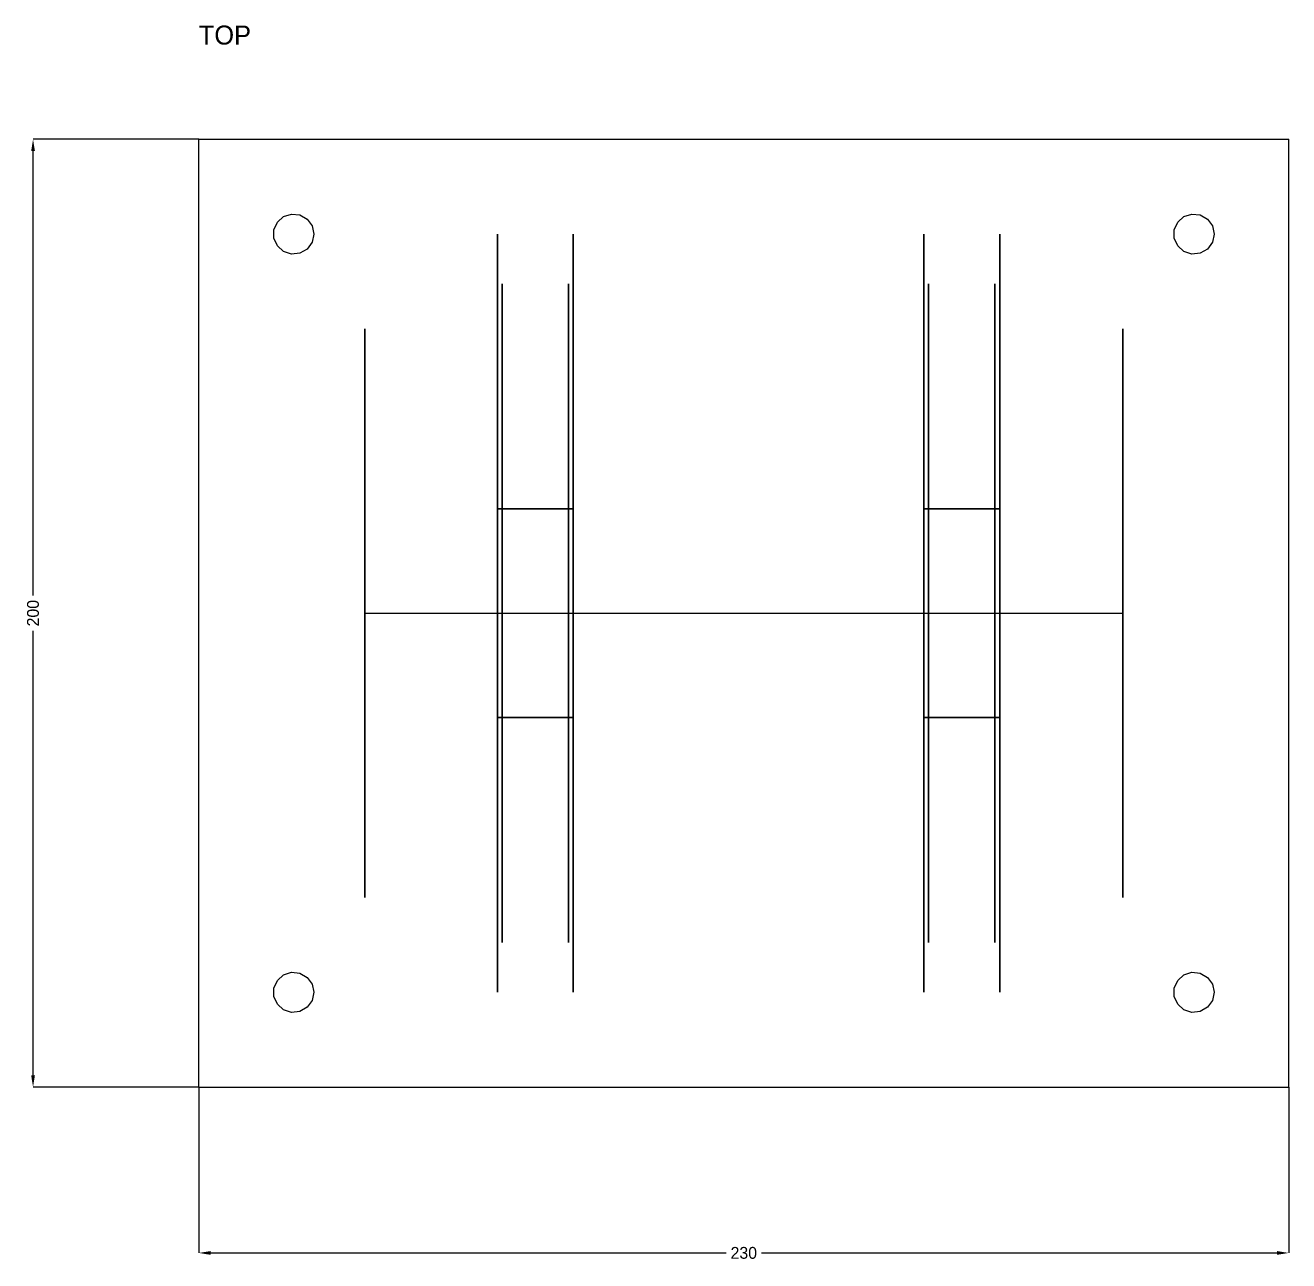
# Model space of a CAD drawing. Header units: millimetres. Extents: x -37 to 580, y -476 to 224.
# Drawn here: x -36.6 to 230, y -36.6 to 224.1 of the extents above; entities that cross this region are included whole.
import ezdxf

# ---------------------------------------------------------------- set-up
doc = ezdxf.new("R2010")
doc.units = ezdxf.units.MM
for name, color, linetype in [('DIMENSIONS', 7, 'Continuous'), ('NOTES', 7, 'Continuous'), ('TOP', 7, 'Continuous')]:
    doc.layers.add(name, color=color, linetype=linetype)
doc.dimstyles.get("Standard").update_dxf_attribs({"dimtxt": 2.5, "dimasz": 2.5, "dimexe": 1.25, "dimexo": 0.625, "dimtad": 1, "dimcen": 2.5, "dimazin": 3, "dimtfac": 1, "dimtmove": 0, "dimatfit": 3})

# ---------------------------------------------------------------- blocks, each defined once
blk = doc.blocks.new('_CLOSEDFILLED')
at = {"color": 0, "linetype": 'BYBLOCK'}
blk.add_solid([(-1, 0.16), (0, 0), (-1, -0.16)], dxfattribs=at)
blk = doc.blocks.new('*D1')
at = {"color": 7}
for p, q in [((0, 0), (0, -35)), ((230, 0), (230, -35)), ((2.5, -35), (111.25, -35)), ((118.75, -35), (227.5, -35))]:
    blk.add_line(p, q, dxfattribs=at)
at = {"layer": 'Defpoints'}
for p in [(0, 0), (230, 0), (0, -35)]:
    blk.add_point(p, dxfattribs=at)
at = {"layer": 'DIMENSIONS', "color": 7, "xscale": 2.5, "yscale": 2.5, "rotation": 180}
blk.add_blockref('_CLOSEDFILLED', (0, -35), dxfattribs=at)
at = {"layer": 'DIMENSIONS', "color": 7, "xscale": 2.5, "yscale": 2.5}
blk.add_blockref('_CLOSEDFILLED', (230, -35), dxfattribs=at)
at = {"layer": 'DIMENSIONS', "color": 7, "insert": (115, -35), "char_height": 2.5, "attachment_point": 5}
blk.add_mtext('230', dxfattribs=at)
blk = doc.blocks.new('*D2')
at = {"color": 7}
for p, q in [((0, 200), (-35, 200)), ((-35, 103.75), (-35, 197.5)), ((-35, 2.5), (-35, 96.25)), ((0, 0), (-35, 0))]:
    blk.add_line(p, q, dxfattribs=at)
at = {"layer": 'Defpoints'}
for p in [(0, 200), (-35, 0), (0, 0)]:
    blk.add_point(p, dxfattribs=at)
at = {"layer": 'DIMENSIONS', "color": 7, "xscale": 2.5, "yscale": 2.5}
for p, rotation in [((-35, 200), 90), ((-35, 0), 270)]:
    blk.add_blockref('_CLOSEDFILLED', p, dxfattribs=dict(at, rotation=rotation))
at = {"layer": 'DIMENSIONS', "color": 7, "insert": (-35, 100), "char_height": 2.5, "attachment_point": 5, "rotation": 90}
blk.add_mtext('200', dxfattribs=at)

msp = doc.modelspace()

# ---------------------------------------------------------------- linework, layer by layer
at = {"layer": 'TOP'}
for points in [[(0, 0), (0, 200)], [(0, 0), (0, 200)], [(0, 200), (230, 200)], [(0, 200), (230, 200)], [(230, 0), (230, 200)], [(230, 0), (230, 200)], [(24.25, 180), (23.883, 178.271), (22.844, 176.842), (21.313, 175.958), (19.556, 175.773), (17.875, 176.319), (16.562, 177.502), (15.843, 179.116), (15.843, 180.884), (16.562, 182.498), (17.875, 183.681), (19.556, 184.227), (21.313, 184.042), (22.844, 183.158), (23.883, 181.729), (24.25, 180)], [(24.25, 180), (23.883, 178.271), (22.844, 176.842), (21.313, 175.958), (19.556, 175.773), (17.875, 176.319), (16.562, 177.502), (15.843, 179.116), (15.843, 180.884), (16.562, 182.498), (17.875, 183.681), (19.556, 184.227), (21.313, 184.042), (22.844, 183.158), (23.883, 181.729), (24.25, 180)], [(214.25, 180), (213.883, 178.271), (212.844, 176.842), (211.313, 175.958), (209.556, 175.773), (207.875, 176.319), (206.562, 177.502), (205.843, 179.116), (205.843, 180.884), (206.562, 182.498), (207.875, 183.681), (209.556, 184.227), (211.313, 184.042), (212.844, 183.158), (213.883, 181.729), (214.25, 180)], [(214.25, 180), (213.883, 178.271), (212.844, 176.842), (211.313, 175.958), (209.556, 175.773), (207.875, 176.319), (206.562, 177.502), (205.843, 179.116), (205.843, 180.884), (206.562, 182.498), (207.875, 183.681), (209.556, 184.227), (211.313, 184.042), (212.844, 183.158), (213.883, 181.729), (214.25, 180)], [(63, 122), (63, 126.409), (63, 130.73), (63, 134.949), (63, 139.05), (63, 143.021), (63, 146.848), (63, 150.518), (63, 154.02), (63, 157.34), (63, 160.469), (63, 163.396), (63, 166.111), (63, 168.604), (63, 170.868), (63, 172.895), (63, 174.679), (63, 176.212), (63, 177.491), (63, 178.51), (63, 179.267), (63, 179.759), (63, 179.984), (63, 179.942), (63, 179.632), (63, 179.056), (63, 178.216), (63, 177.114), (63, 175.754), (63, 174.141), (63, 172.279), (63, 170.176), (63, 167.839), (63, 165.274), (63, 162.492), (63, 159.5), (63, 156.309), (63, 152.93), (63, 149.374), (63, 145.652), (63, 141.778), (63, 137.765), (63, 133.625), (63, 129.372), (63, 125.022), (63, 120.588), (63, 116.084), (63, 111.527), (63, 106.932), (63, 102.313), (63, 97.687), (63, 93.068), (63, 88.473), (63, 83.916), (63, 79.412), (63, 74.978), (63, 70.628), (63, 66.375), (63, 62.235), (63, 58.222), (63, 54.348), (63, 50.626), (63, 47.07), (63, 43.691), (63, 40.5), (63, 37.508), (63, 34.726), (63, 32.161), (63, 29.824), (63, 27.721), (63, 25.859), (63, 24.246), (63, 22.886), (63, 21.784), (63, 20.944), (63, 20.368), (63, 20.058), (63, 20.016), (63, 20.241), (63, 20.733), (63, 21.49), (63, 22.509), (63, 23.788), (63, 25.321), (63, 27.105), (63, 29.132), (63, 31.396), (63, 33.889), (63, 36.604), (63, 39.531), (63, 42.66), (63, 45.98), (63, 49.482), (63, 53.152), (63, 56.979), (63, 60.95), (63, 65.051), (63, 69.27), (63, 73.591), (63, 78)], [(79, 122), (79, 126.409), (79, 130.73), (79, 134.949), (79, 139.05), (79, 143.021), (79, 146.848), (79, 150.518), (79, 154.02), (79, 157.34), (79, 160.469), (79, 163.396), (79, 166.111), (79, 168.604), (79, 170.868), (79, 172.895), (79, 174.679), (79, 176.212), (79, 177.491), (79, 178.51), (79, 179.267), (79, 179.759), (79, 179.984), (79, 179.942), (79, 179.632), (79, 179.056), (79, 178.216), (79, 177.114), (79, 175.754), (79, 174.141), (79, 172.279), (79, 170.176), (79, 167.839), (79, 165.274), (79, 162.492), (79, 159.5), (79, 156.309), (79, 152.93), (79, 149.374), (79, 145.652), (79, 141.778), (79, 137.765), (79, 133.625), (79, 129.372), (79, 125.022), (79, 120.588), (79, 116.084), (79, 111.527), (79, 106.932), (79, 102.313), (79, 97.687), (79, 93.068), (79, 88.473), (79, 83.916), (79, 79.412), (79, 74.978), (79, 70.628), (79, 66.375), (79, 62.235), (79, 58.222), (79, 54.348), (79, 50.626), (79, 47.07), (79, 43.691), (79, 40.5), (79, 37.508), (79, 34.726), (79, 32.161), (79, 29.824), (79, 27.721), (79, 25.859), (79, 24.246), (79, 22.886), (79, 21.784), (79, 20.944), (79, 20.368), (79, 20.058), (79, 20.016), (79, 20.241), (79, 20.733), (79, 21.49), (79, 22.509), (79, 23.788), (79, 25.321), (79, 27.105), (79, 29.132), (79, 31.396), (79, 33.889), (79, 36.604), (79, 39.531), (79, 42.66), (79, 45.98), (79, 49.482), (79, 53.152), (79, 56.979), (79, 60.95), (79, 65.051), (79, 69.27), (79, 73.591), (79, 78)], [(153, 122), (153, 126.409), (153, 130.73), (153, 134.949), (153, 139.05), (153, 143.021), (153, 146.848), (153, 150.518), (153, 154.02), (153, 157.34), (153, 160.469), (153, 163.396), (153, 166.111), (153, 168.604), (153, 170.868), (153, 172.895), (153, 174.679), (153, 176.212), (153, 177.491), (153, 178.51), (153, 179.267), (153, 179.759), (153, 179.984), (153, 179.942), (153, 179.632), (153, 179.056), (153, 178.216), (153, 177.114), (153, 175.754), (153, 174.141), (153, 172.279), (153, 170.176), (153, 167.839), (153, 165.274), (153, 162.492), (153, 159.5), (153, 156.309), (153, 152.93), (153, 149.374), (153, 145.652), (153, 141.778), (153, 137.765), (153, 133.625), (153, 129.372), (153, 125.022), (153, 120.588), (153, 116.084), (153, 111.527), (153, 106.932), (153, 102.313), (153, 97.687), (153, 93.068), (153, 88.473), (153, 83.916), (153, 79.412), (153, 74.978), (153, 70.628), (153, 66.375), (153, 62.235), (153, 58.222), (153, 54.348), (153, 50.626), (153, 47.07), (153, 43.691), (153, 40.5), (153, 37.508), (153, 34.726), (153, 32.161), (153, 29.824), (153, 27.721), (153, 25.859), (153, 24.246), (153, 22.886), (153, 21.784), (153, 20.944), (153, 20.368), (153, 20.058), (153, 20.016), (153, 20.241), (153, 20.733), (153, 21.49), (153, 22.509), (153, 23.788), (153, 25.321), (153, 27.105), (153, 29.132), (153, 31.396), (153, 33.889), (153, 36.604), (153, 39.531), (153, 42.66), (153, 45.98), (153, 49.482), (153, 53.152), (153, 56.979), (153, 60.95), (153, 65.051), (153, 69.27), (153, 73.591), (153, 78)], [(169, 122), (169, 126.409), (169, 130.73), (169, 134.949), (169, 139.05), (169, 143.021), (169, 146.848), (169, 150.518), (169, 154.02), (169, 157.34), (169, 160.469), (169, 163.396), (169, 166.111), (169, 168.604), (169, 170.868), (169, 172.895), (169, 174.679), (169, 176.212), (169, 177.491), (169, 178.51), (169, 179.267), (169, 179.759), (169, 179.984), (169, 179.942), (169, 179.632), (169, 179.056), (169, 178.216), (169, 177.114), (169, 175.754), (169, 174.141), (169, 172.279), (169, 170.176), (169, 167.839), (169, 165.274), (169, 162.492), (169, 159.5), (169, 156.309), (169, 152.93), (169, 149.374), (169, 145.652), (169, 141.778), (169, 137.765), (169, 133.625), (169, 129.372), (169, 125.022), (169, 120.588), (169, 116.084), (169, 111.527), (169, 106.932), (169, 102.313), (169, 97.687), (169, 93.068), (169, 88.473), (169, 83.916), (169, 79.412), (169, 74.978), (169, 70.628), (169, 66.375), (169, 62.235), (169, 58.222), (169, 54.348), (169, 50.626), (169, 47.07), (169, 43.691), (169, 40.5), (169, 37.508), (169, 34.726), (169, 32.161), (169, 29.824), (169, 27.721), (169, 25.859), (169, 24.246), (169, 22.886), (169, 21.784), (169, 20.944), (169, 20.368), (169, 20.058), (169, 20.016), (169, 20.241), (169, 20.733), (169, 21.49), (169, 22.509), (169, 23.788), (169, 25.321), (169, 27.105), (169, 29.132), (169, 31.396), (169, 33.889), (169, 36.604), (169, 39.531), (169, 42.66), (169, 45.98), (169, 49.482), (169, 53.152), (169, 56.979), (169, 60.95), (169, 65.051), (169, 69.27), (169, 73.591), (169, 78)], [(63, 100), (63, 95.56), (63, 91.139), (63, 86.752), (63, 82.42), (63, 78.158), (63, 73.984), (63, 69.914), (63, 65.966), (63, 62.155), (63, 58.496), (63, 55.005), (63, 51.694), (63, 48.579), (63, 45.67), (63, 42.98), (63, 40.519), (63, 38.298), (63, 36.326), (63, 34.61), (63, 33.157), (63, 31.973), (63, 31.063), (63, 30.431), (63, 30.079), (63, 30.009), (63, 30.22), (63, 30.712), (63, 31.484), (63, 32.531), (63, 33.85), (63, 35.435), (63, 37.28), (63, 39.378), (63, 41.72), (63, 44.297), (63, 47.098), (63, 50.111), (63, 53.326), (63, 56.729), (63, 60.306), (63, 64.043), (63, 67.924), (63, 71.935), (63, 76.059), (63, 80.279), (63, 84.578), (63, 88.94), (63, 93.346), (63, 97.779), (63, 102.221), (63, 106.654), (63, 111.06), (63, 115.422), (63, 119.721), (63, 123.941), (63, 128.065), (63, 132.076), (63, 135.957), (63, 139.694), (63, 143.271), (63, 146.674), (63, 149.889), (63, 152.902), (63, 155.703), (63, 158.28), (63, 160.622), (63, 162.72), (63, 164.565), (63, 166.15), (63, 167.469), (63, 168.516), (63, 169.288), (63, 169.78), (63, 169.991), (63, 169.921), (63, 169.569), (63, 168.937), (63, 168.027), (63, 166.843), (63, 165.39), (63, 163.674), (63, 161.702), (63, 159.481), (63, 157.02), (63, 154.33), (63, 151.421), (63, 148.306), (63, 144.995), (63, 141.504), (63, 137.845), (63, 134.034), (63, 130.086), (63, 126.016), (63, 121.842), (63, 117.58), (63, 113.248), (63, 108.861), (63, 104.44), (63, 100)], [(64, 100), (64, 104.408), (64, 108.798), (64, 113.153), (64, 117.455), (64, 121.686), (64, 125.831), (64, 129.871), (64, 133.791), (64, 137.575), (64, 141.207), (64, 144.674), (64, 147.96), (64, 151.054), (64, 153.942), (64, 156.613), (64, 159.056), (64, 161.261), (64, 163.219), (64, 164.923), (64, 166.366), (64, 167.541), (64, 168.444), (64, 169.072), (64, 169.421), (64, 169.491), (64, 169.281), (64, 168.793), (64, 168.027), (64, 166.987), (64, 165.678), (64, 164.104), (64, 162.272), (64, 160.189), (64, 157.864), (64, 155.305), (64, 152.525), (64, 149.532), (64, 146.34), (64, 142.962), (64, 139.411), (64, 135.701), (64, 131.847), (64, 127.865), (64, 123.77), (64, 119.58), (64, 115.312), (64, 110.981), (64, 106.606), (64, 102.205), (64, 97.795), (64, 93.394), (64, 89.019), (64, 84.688), (64, 80.42), (64, 76.23), (64, 72.135), (64, 68.153), (64, 64.299), (64, 60.589), (64, 57.038), (64, 53.66), (64, 50.468), (64, 47.475), (64, 44.695), (64, 42.136), (64, 39.811), (64, 37.728), (64, 35.896), (64, 34.322), (64, 33.013), (64, 31.973), (64, 31.207), (64, 30.719), (64, 30.509), (64, 30.579), (64, 30.928), (64, 31.556), (64, 32.459), (64, 33.634), (64, 35.077), (64, 36.781), (64, 38.739), (64, 40.944), (64, 43.387), (64, 46.058), (64, 48.946), (64, 52.04), (64, 55.326), (64, 58.793), (64, 62.425), (64, 66.209), (64, 70.129), (64, 74.169), (64, 78.314), (64, 82.545), (64, 86.847), (64, 91.202), (64, 95.592), (64, 100)], [(78, 100), (78, 104.408), (78, 108.798), (78, 113.153), (78, 117.455), (78, 121.686), (78, 125.831), (78, 129.871), (78, 133.791), (78, 137.575), (78, 141.207), (78, 144.674), (78, 147.96), (78, 151.054), (78, 153.942), (78, 156.613), (78, 159.056), (78, 161.261), (78, 163.219), (78, 164.923), (78, 166.366), (78, 167.541), (78, 168.444), (78, 169.072), (78, 169.421), (78, 169.491), (78, 169.281), (78, 168.793), (78, 168.027), (78, 166.987), (78, 165.678), (78, 164.104), (78, 162.272), (78, 160.189), (78, 157.864), (78, 155.305), (78, 152.525), (78, 149.532), (78, 146.34), (78, 142.962), (78, 139.411), (78, 135.701), (78, 131.847), (78, 127.865), (78, 123.77), (78, 119.58), (78, 115.312), (78, 110.981), (78, 106.606), (78, 102.205), (78, 97.795), (78, 93.394), (78, 89.019), (78, 84.688), (78, 80.42), (78, 76.23), (78, 72.135), (78, 68.153), (78, 64.299), (78, 60.589), (78, 57.038), (78, 53.66), (78, 50.468), (78, 47.475), (78, 44.695), (78, 42.136), (78, 39.811), (78, 37.728), (78, 35.896), (78, 34.322), (78, 33.013), (78, 31.973), (78, 31.207), (78, 30.719), (78, 30.509), (78, 30.579), (78, 30.928), (78, 31.556), (78, 32.459), (78, 33.634), (78, 35.077), (78, 36.781), (78, 38.739), (78, 40.944), (78, 43.387), (78, 46.058), (78, 48.946), (78, 52.04), (78, 55.326), (78, 58.793), (78, 62.425), (78, 66.209), (78, 70.129), (78, 74.169), (78, 78.314), (78, 82.545), (78, 86.847), (78, 91.202), (78, 95.592), (78, 100)], [(79, 100), (79, 95.56), (79, 91.139), (79, 86.752), (79, 82.42), (79, 78.158), (79, 73.984), (79, 69.914), (79, 65.966), (79, 62.155), (79, 58.496), (79, 55.005), (79, 51.694), (79, 48.579), (79, 45.67), (79, 42.98), (79, 40.519), (79, 38.298), (79, 36.326), (79, 34.61), (79, 33.157), (79, 31.973), (79, 31.063), (79, 30.431), (79, 30.079), (79, 30.009), (79, 30.22), (79, 30.712), (79, 31.484), (79, 32.531), (79, 33.85), (79, 35.435), (79, 37.28), (79, 39.378), (79, 41.72), (79, 44.297), (79, 47.098), (79, 50.111), (79, 53.326), (79, 56.729), (79, 60.306), (79, 64.043), (79, 67.924), (79, 71.935), (79, 76.059), (79, 80.279), (79, 84.578), (79, 88.94), (79, 93.346), (79, 97.779), (79, 102.221), (79, 106.654), (79, 111.06), (79, 115.422), (79, 119.721), (79, 123.941), (79, 128.065), (79, 132.076), (79, 135.957), (79, 139.694), (79, 143.271), (79, 146.674), (79, 149.889), (79, 152.902), (79, 155.703), (79, 158.28), (79, 160.622), (79, 162.72), (79, 164.565), (79, 166.15), (79, 167.469), (79, 168.516), (79, 169.288), (79, 169.78), (79, 169.991), (79, 169.921), (79, 169.569), (79, 168.937), (79, 168.027), (79, 166.843), (79, 165.39), (79, 163.674), (79, 161.702), (79, 159.481), (79, 157.02), (79, 154.33), (79, 151.421), (79, 148.306), (79, 144.995), (79, 141.504), (79, 137.845), (79, 134.034), (79, 130.086), (79, 126.016), (79, 121.842), (79, 117.58), (79, 113.248), (79, 108.861), (79, 104.44), (79, 100)], [(153, 100), (153, 95.56), (153, 91.139), (153, 86.752), (153, 82.42), (153, 78.158), (153, 73.984), (153, 69.914), (153, 65.966), (153, 62.155), (153, 58.496), (153, 55.005), (153, 51.694), (153, 48.579), (153, 45.67), (153, 42.98), (153, 40.519), (153, 38.298), (153, 36.326), (153, 34.61), (153, 33.157), (153, 31.973), (153, 31.063), (153, 30.431), (153, 30.079), (153, 30.009), (153, 30.22), (153, 30.712), (153, 31.484), (153, 32.531), (153, 33.85), (153, 35.435), (153, 37.28), (153, 39.378), (153, 41.72), (153, 44.297), (153, 47.098), (153, 50.111), (153, 53.326), (153, 56.729), (153, 60.306), (153, 64.043), (153, 67.924), (153, 71.935), (153, 76.059), (153, 80.279), (153, 84.578), (153, 88.94), (153, 93.346), (153, 97.779), (153, 102.221), (153, 106.654), (153, 111.06), (153, 115.422), (153, 119.721), (153, 123.941), (153, 128.065), (153, 132.076), (153, 135.957), (153, 139.694), (153, 143.271), (153, 146.674), (153, 149.889), (153, 152.902), (153, 155.703), (153, 158.28), (153, 160.622), (153, 162.72), (153, 164.565), (153, 166.15), (153, 167.469), (153, 168.516), (153, 169.288), (153, 169.78), (153, 169.991), (153, 169.921), (153, 169.569), (153, 168.937), (153, 168.027), (153, 166.843), (153, 165.39), (153, 163.674), (153, 161.702), (153, 159.481), (153, 157.02), (153, 154.33), (153, 151.421), (153, 148.306), (153, 144.995), (153, 141.504), (153, 137.845), (153, 134.034), (153, 130.086), (153, 126.016), (153, 121.842), (153, 117.58), (153, 113.248), (153, 108.861), (153, 104.44), (153, 100)], [(154, 100), (154, 104.408), (154, 108.798), (154, 113.153), (154, 117.455), (154, 121.686), (154, 125.831), (154, 129.871), (154, 133.791), (154, 137.575), (154, 141.207), (154, 144.674), (154, 147.96), (154, 151.054), (154, 153.942), (154, 156.613), (154, 159.056), (154, 161.261), (154, 163.219), (154, 164.923), (154, 166.366), (154, 167.541), (154, 168.444), (154, 169.072), (154, 169.421), (154, 169.491), (154, 169.281), (154, 168.793), (154, 168.027), (154, 166.987), (154, 165.678), (154, 164.104), (154, 162.272), (154, 160.189), (154, 157.864), (154, 155.305), (154, 152.525), (154, 149.532), (154, 146.34), (154, 142.962), (154, 139.411), (154, 135.701), (154, 131.847), (154, 127.865), (154, 123.77), (154, 119.58), (154, 115.312), (154, 110.981), (154, 106.606), (154, 102.205), (154, 97.795), (154, 93.394), (154, 89.019), (154, 84.688), (154, 80.42), (154, 76.23), (154, 72.135), (154, 68.153), (154, 64.299), (154, 60.589), (154, 57.038), (154, 53.66), (154, 50.468), (154, 47.475), (154, 44.695), (154, 42.136), (154, 39.811), (154, 37.728), (154, 35.896), (154, 34.322), (154, 33.013), (154, 31.973), (154, 31.207), (154, 30.719), (154, 30.509), (154, 30.579), (154, 30.928), (154, 31.556), (154, 32.459), (154, 33.634), (154, 35.077), (154, 36.781), (154, 38.739), (154, 40.944), (154, 43.387), (154, 46.058), (154, 48.946), (154, 52.04), (154, 55.326), (154, 58.793), (154, 62.425), (154, 66.209), (154, 70.129), (154, 74.169), (154, 78.314), (154, 82.545), (154, 86.847), (154, 91.202), (154, 95.592), (154, 100)], [(168, 100), (168, 104.408), (168, 108.798), (168, 113.153), (168, 117.455), (168, 121.686), (168, 125.831), (168, 129.871), (168, 133.791), (168, 137.575), (168, 141.207), (168, 144.674), (168, 147.96), (168, 151.054), (168, 153.942), (168, 156.613), (168, 159.056), (168, 161.261), (168, 163.219), (168, 164.923), (168, 166.366), (168, 167.541), (168, 168.444), (168, 169.072), (168, 169.421), (168, 169.491), (168, 169.281), (168, 168.793), (168, 168.027), (168, 166.987), (168, 165.678), (168, 164.104), (168, 162.272), (168, 160.189), (168, 157.864), (168, 155.305), (168, 152.525), (168, 149.532), (168, 146.34), (168, 142.962), (168, 139.411), (168, 135.701), (168, 131.847), (168, 127.865), (168, 123.77), (168, 119.58), (168, 115.312), (168, 110.981), (168, 106.606), (168, 102.205), (168, 97.795), (168, 93.394), (168, 89.019), (168, 84.688), (168, 80.42), (168, 76.23), (168, 72.135), (168, 68.153), (168, 64.299), (168, 60.589), (168, 57.038), (168, 53.66), (168, 50.468), (168, 47.475), (168, 44.695), (168, 42.136), (168, 39.811), (168, 37.728), (168, 35.896), (168, 34.322), (168, 33.013), (168, 31.973), (168, 31.207), (168, 30.719), (168, 30.509), (168, 30.579), (168, 30.928), (168, 31.556), (168, 32.459), (168, 33.634), (168, 35.077), (168, 36.781), (168, 38.739), (168, 40.944), (168, 43.387), (168, 46.058), (168, 48.946), (168, 52.04), (168, 55.326), (168, 58.793), (168, 62.425), (168, 66.209), (168, 70.129), (168, 74.169), (168, 78.314), (168, 82.545), (168, 86.847), (168, 91.202), (168, 95.592), (168, 100)], [(169, 100), (169, 95.56), (169, 91.139), (169, 86.752), (169, 82.42), (169, 78.158), (169, 73.984), (169, 69.914), (169, 65.966), (169, 62.155), (169, 58.496), (169, 55.005), (169, 51.694), (169, 48.579), (169, 45.67), (169, 42.98), (169, 40.519), (169, 38.298), (169, 36.326), (169, 34.61), (169, 33.157), (169, 31.973), (169, 31.063), (169, 30.431), (169, 30.079), (169, 30.009), (169, 30.22), (169, 30.712), (169, 31.484), (169, 32.531), (169, 33.85), (169, 35.435), (169, 37.28), (169, 39.378), (169, 41.72), (169, 44.297), (169, 47.098), (169, 50.111), (169, 53.326), (169, 56.729), (169, 60.306), (169, 64.043), (169, 67.924), (169, 71.935), (169, 76.059), (169, 80.279), (169, 84.578), (169, 88.94), (169, 93.346), (169, 97.779), (169, 102.221), (169, 106.654), (169, 111.06), (169, 115.422), (169, 119.721), (169, 123.941), (169, 128.065), (169, 132.076), (169, 135.957), (169, 139.694), (169, 143.271), (169, 146.674), (169, 149.889), (169, 152.902), (169, 155.703), (169, 158.28), (169, 160.622), (169, 162.72), (169, 164.565), (169, 166.15), (169, 167.469), (169, 168.516), (169, 169.288), (169, 169.78), (169, 169.991), (169, 169.921), (169, 169.569), (169, 168.937), (169, 168.027), (169, 166.843), (169, 165.39), (169, 163.674), (169, 161.702), (169, 159.481), (169, 157.02), (169, 154.33), (169, 151.421), (169, 148.306), (169, 144.995), (169, 141.504), (169, 137.845), (169, 134.034), (169, 130.086), (169, 126.016), (169, 121.842), (169, 117.58), (169, 113.248), (169, 108.861), (169, 104.44), (169, 100)], [(35, 100), (35, 103.805), (35, 107.596), (35, 111.355), (35, 115.069), (35, 118.722), (35, 122.3), (35, 125.788), (35, 129.172), (35, 132.438), (35, 135.574), (35, 138.567), (35, 141.405), (35, 144.076), (35, 146.569), (35, 148.875), (35, 150.984), (35, 152.887), (35, 154.578), (35, 156.049), (35, 157.294), (35, 158.309), (35, 159.088), (35, 159.63), (35, 159.932), (35, 159.992), (35, 159.811), (35, 159.389), (35, 158.728), (35, 157.831), (35, 156.7), (35, 155.341), (35, 153.76), (35, 151.962), (35, 149.954), (35, 147.746), (35, 145.345), (35, 142.762), (35, 140.006), (35, 137.09), (35, 134.024), (35, 130.821), (35, 127.494), (35, 124.056), (35, 120.521), (35, 116.904), (35, 113.219), (35, 109.48), (35, 105.703), (35, 101.904), (35, 98.096), (35, 94.297), (35, 90.52), (35, 86.781), (35, 83.096), (35, 79.479), (35, 75.944), (35, 72.506), (35, 69.179), (35, 65.976), (35, 62.91), (35, 59.994), (35, 57.238), (35, 54.655), (35, 52.254), (35, 50.046), (35, 48.038), (35, 46.24), (35, 44.659), (35, 43.3), (35, 42.169), (35, 41.272), (35, 40.611), (35, 40.189), (35, 40.008), (35, 40.068), (35, 40.37), (35, 40.912), (35, 41.691), (35, 42.706), (35, 43.951), (35, 45.422), (35, 47.113), (35, 49.016), (35, 51.125), (35, 53.431), (35, 55.924), (35, 58.595), (35, 61.433), (35, 64.426), (35, 67.562), (35, 70.828), (35, 74.212), (35, 77.7), (35, 81.278), (35, 84.931), (35, 88.645), (35, 92.404), (35, 96.195), (35, 100)], [(64, 100), (64, 103.856), (64, 107.697), (64, 111.506), (64, 115.27), (64, 118.972), (64, 122.597), (64, 126.132), (64, 129.561), (64, 132.871), (64, 136.049), (64, 139.081), (64, 141.957), (64, 144.663), (64, 147.19), (64, 149.526), (64, 151.663), (64, 153.592), (64, 155.306), (64, 156.796), (64, 158.058), (64, 159.086), (64, 159.876), (64, 160.425), (64, 160.731), (64, 160.792), (64, 160.609), (64, 160.181), (64, 159.511), (64, 158.602), (64, 157.456), (64, 156.079), (64, 154.476), (64, 152.654), (64, 150.62), (64, 148.382), (64, 145.95), (64, 143.332), (64, 140.54), (64, 137.584), (64, 134.477), (64, 131.232), (64, 127.86), (64, 124.377), (64, 120.795), (64, 117.129), (64, 113.395), (64, 109.606), (64, 105.779), (64, 101.929), (64, 98.071), (64, 94.221), (64, 90.394), (64, 86.605), (64, 82.871), (64, 79.205), (64, 75.623), (64, 72.14), (64, 68.768), (64, 65.523), (64, 62.416), (64, 59.46), (64, 56.668), (64, 54.05), (64, 51.618), (64, 49.38), (64, 47.346), (64, 45.524), (64, 43.921), (64, 42.544), (64, 41.398), (64, 40.489), (64, 39.819), (64, 39.391), (64, 39.208), (64, 39.269), (64, 39.575), (64, 40.124), (64, 40.914), (64, 41.942), (64, 43.204), (64, 44.694), (64, 46.408), (64, 48.337), (64, 50.474), (64, 52.81), (64, 55.337), (64, 58.043), (64, 60.919), (64, 63.951), (64, 67.129), (64, 70.439), (64, 73.868), (64, 77.403), (64, 81.028), (64, 84.73), (64, 88.494), (64, 92.303), (64, 96.144), (64, 100)], [(78, 100), (78, 103.856), (78, 107.697), (78, 111.506), (78, 115.27), (78, 118.972), (78, 122.597), (78, 126.132), (78, 129.561), (78, 132.871), (78, 136.049), (78, 139.081), (78, 141.957), (78, 144.663), (78, 147.19), (78, 149.526), (78, 151.663), (78, 153.592), (78, 155.306), (78, 156.796), (78, 158.058), (78, 159.086), (78, 159.876), (78, 160.425), (78, 160.731), (78, 160.792), (78, 160.609), (78, 160.181), (78, 159.511), (78, 158.602), (78, 157.456), (78, 156.079), (78, 154.476), (78, 152.654), (78, 150.62), (78, 148.382), (78, 145.95), (78, 143.332), (78, 140.54), (78, 137.584), (78, 134.477), (78, 131.232), (78, 127.86), (78, 124.377), (78, 120.795), (78, 117.129), (78, 113.395), (78, 109.606), (78, 105.779), (78, 101.929), (78, 98.071), (78, 94.221), (78, 90.394), (78, 86.605), (78, 82.871), (78, 79.205), (78, 75.623), (78, 72.14), (78, 68.768), (78, 65.523), (78, 62.416), (78, 59.46), (78, 56.668), (78, 54.05), (78, 51.618), (78, 49.38), (78, 47.346), (78, 45.524), (78, 43.921), (78, 42.544), (78, 41.398), (78, 40.489), (78, 39.819), (78, 39.391), (78, 39.208), (78, 39.269), (78, 39.575), (78, 40.124), (78, 40.914), (78, 41.942), (78, 43.204), (78, 44.694), (78, 46.408), (78, 48.337), (78, 50.474), (78, 52.81), (78, 55.337), (78, 58.043), (78, 60.919), (78, 63.951), (78, 67.129), (78, 70.439), (78, 73.868), (78, 77.403), (78, 81.028), (78, 84.73), (78, 88.494), (78, 92.303), (78, 96.144), (78, 100)], [(154, 100), (154, 103.856), (154, 107.697), (154, 111.506), (154, 115.27), (154, 118.972), (154, 122.597), (154, 126.132), (154, 129.561), (154, 132.871), (154, 136.049), (154, 139.081), (154, 141.957), (154, 144.663), (154, 147.19), (154, 149.526), (154, 151.663), (154, 153.592), (154, 155.306), (154, 156.796), (154, 158.058), (154, 159.086), (154, 159.876), (154, 160.425), (154, 160.731), (154, 160.792), (154, 160.609), (154, 160.181), (154, 159.511), (154, 158.602), (154, 157.456), (154, 156.079), (154, 154.476), (154, 152.654), (154, 150.62), (154, 148.382), (154, 145.95), (154, 143.332), (154, 140.54), (154, 137.584), (154, 134.477), (154, 131.232), (154, 127.86), (154, 124.377), (154, 120.795), (154, 117.129), (154, 113.395), (154, 109.606), (154, 105.779), (154, 101.929), (154, 98.071), (154, 94.221), (154, 90.394), (154, 86.605), (154, 82.871), (154, 79.205), (154, 75.623), (154, 72.14), (154, 68.768), (154, 65.523), (154, 62.416), (154, 59.46), (154, 56.668), (154, 54.05), (154, 51.618), (154, 49.38), (154, 47.346), (154, 45.524), (154, 43.921), (154, 42.544), (154, 41.398), (154, 40.489), (154, 39.819), (154, 39.391), (154, 39.208), (154, 39.269), (154, 39.575), (154, 40.124), (154, 40.914), (154, 41.942), (154, 43.204), (154, 44.694), (154, 46.408), (154, 48.337), (154, 50.474), (154, 52.81), (154, 55.337), (154, 58.043), (154, 60.919), (154, 63.951), (154, 67.129), (154, 70.439), (154, 73.868), (154, 77.403), (154, 81.028), (154, 84.73), (154, 88.494), (154, 92.303), (154, 96.144), (154, 100)], [(168, 100), (168, 103.856), (168, 107.697), (168, 111.506), (168, 115.27), (168, 118.972), (168, 122.597), (168, 126.132), (168, 129.561), (168, 132.871), (168, 136.049), (168, 139.081), (168, 141.957), (168, 144.663), (168, 147.19), (168, 149.526), (168, 151.663), (168, 153.592), (168, 155.306), (168, 156.796), (168, 158.058), (168, 159.086), (168, 159.876), (168, 160.425), (168, 160.731), (168, 160.792), (168, 160.609), (168, 160.181), (168, 159.511), (168, 158.602), (168, 157.456), (168, 156.079), (168, 154.476), (168, 152.654), (168, 150.62), (168, 148.382), (168, 145.95), (168, 143.332), (168, 140.54), (168, 137.584), (168, 134.477), (168, 131.232), (168, 127.86), (168, 124.377), (168, 120.795), (168, 117.129), (168, 113.395), (168, 109.606), (168, 105.779), (168, 101.929), (168, 98.071), (168, 94.221), (168, 90.394), (168, 86.605), (168, 82.871), (168, 79.205), (168, 75.623), (168, 72.14), (168, 68.768), (168, 65.523), (168, 62.416), (168, 59.46), (168, 56.668), (168, 54.05), (168, 51.618), (168, 49.38), (168, 47.346), (168, 45.524), (168, 43.921), (168, 42.544), (168, 41.398), (168, 40.489), (168, 39.819), (168, 39.391), (168, 39.208), (168, 39.269), (168, 39.575), (168, 40.124), (168, 40.914), (168, 41.942), (168, 43.204), (168, 44.694), (168, 46.408), (168, 48.337), (168, 50.474), (168, 52.81), (168, 55.337), (168, 58.043), (168, 60.919), (168, 63.951), (168, 67.129), (168, 70.439), (168, 73.868), (168, 77.403), (168, 81.028), (168, 84.73), (168, 88.494), (168, 92.303), (168, 96.144), (168, 100)], [(195, 100), (195, 103.805), (195, 107.596), (195, 111.355), (195, 115.069), (195, 118.722), (195, 122.3), (195, 125.788), (195, 129.172), (195, 132.438), (195, 135.574), (195, 138.567), (195, 141.405), (195, 144.076), (195, 146.569), (195, 148.875), (195, 150.984), (195, 152.887), (195, 154.578), (195, 156.049), (195, 157.294), (195, 158.309), (195, 159.088), (195, 159.63), (195, 159.932), (195, 159.992), (195, 159.811), (195, 159.389), (195, 158.728), (195, 157.831), (195, 156.7), (195, 155.341), (195, 153.76), (195, 151.962), (195, 149.954), (195, 147.746), (195, 145.345), (195, 142.762), (195, 140.006), (195, 137.09), (195, 134.024), (195, 130.821), (195, 127.494), (195, 124.056), (195, 120.521), (195, 116.904), (195, 113.219), (195, 109.48), (195, 105.703), (195, 101.904), (195, 98.096), (195, 94.297), (195, 90.52), (195, 86.781), (195, 83.096), (195, 79.479), (195, 75.944), (195, 72.506), (195, 69.179), (195, 65.976), (195, 62.91), (195, 59.994), (195, 57.238), (195, 54.655), (195, 52.254), (195, 50.046), (195, 48.038), (195, 46.24), (195, 44.659), (195, 43.3), (195, 42.169), (195, 41.272), (195, 40.611), (195, 40.189), (195, 40.008), (195, 40.068), (195, 40.37), (195, 40.912), (195, 41.691), (195, 42.706), (195, 43.951), (195, 45.422), (195, 47.113), (195, 49.016), (195, 51.125), (195, 53.431), (195, 55.924), (195, 58.595), (195, 61.433), (195, 64.426), (195, 67.562), (195, 70.828), (195, 74.212), (195, 77.7), (195, 81.278), (195, 84.931), (195, 88.645), (195, 92.404), (195, 96.195), (195, 100)], [(63, 78), (63, 122)], [(79, 122), (63, 122)], [(63, 122), (79, 122)], [(79, 78), (79, 122)], [(153, 78), (153, 122)], [(169, 122), (153, 122)], [(153, 122), (169, 122)], [(169, 78), (169, 122)], [(35, 100), (195, 100)], [(63, 100), (79, 100)], [(64, 100), (78, 100)], [(64, 100), (78, 100)], [(153, 100), (169, 100)], [(154, 100), (168, 100)], [(154, 100), (168, 100)], [(79, 78), (63, 78)], [(63, 78), (79, 78)], [(169, 78), (153, 78)], [(153, 78), (169, 78)], [(24.25, 20), (23.883, 18.271), (22.844, 16.842), (21.313, 15.958), (19.556, 15.773), (17.875, 16.319), (16.562, 17.502), (15.843, 19.116), (15.843, 20.884), (16.562, 22.498), (17.875, 23.681), (19.556, 24.227), (21.313, 24.042), (22.844, 23.158), (23.883, 21.729), (24.25, 20)], [(24.25, 20), (23.883, 18.271), (22.844, 16.842), (21.313, 15.958), (19.556, 15.773), (17.875, 16.319), (16.562, 17.502), (15.843, 19.116), (15.843, 20.884), (16.562, 22.498), (17.875, 23.681), (19.556, 24.227), (21.313, 24.042), (22.844, 23.158), (23.883, 21.729), (24.25, 20)], [(214.25, 20), (213.883, 18.271), (212.844, 16.842), (211.313, 15.958), (209.556, 15.773), (207.875, 16.319), (206.562, 17.502), (205.843, 19.116), (205.843, 20.884), (206.562, 22.498), (207.875, 23.681), (209.556, 24.227), (211.313, 24.042), (212.844, 23.158), (213.883, 21.729), (214.25, 20)], [(214.25, 20), (213.883, 18.271), (212.844, 16.842), (211.313, 15.958), (209.556, 15.773), (207.875, 16.319), (206.562, 17.502), (205.843, 19.116), (205.843, 20.884), (206.562, 22.498), (207.875, 23.681), (209.556, 24.227), (211.313, 24.042), (212.844, 23.158), (213.883, 21.729), (214.25, 20)], [(0, 0), (230, 0)], [(0, 0), (230, 0)]]:
    msp.add_lwpolyline(points, dxfattribs=at)

# ---------------------------------------------------------------- texts
at = {"layer": 'NOTES'}
msp.add_text('TOP', height=4, dxfattribs=at).set_placement((0, 220))

# ---------------------------------------------------------------- dimensions: what is measured, and where the dimension line sits
at = {"layer": 'DIMENSIONS'}
dim = msp.add_linear_dim(base=(-35, 0), p1=(0, 0), p2=(0, 200), angle=90, dimstyle='Standard', override={"dimtxt": 2.5, "dimasz": 2.5, "dimdec": 2, "dimclrd": 7, "dimclre": 7, "dimclrt": 7}, dxfattribs=at)
dim.commit()
dim.dimension.update_dxf_attribs({"geometry": '*D2', "text_midpoint": (-35, 100)})
dim = msp.add_linear_dim(base=(0, -35), p1=(0, 0), p2=(230, 0), dimstyle='Standard', override={"dimtxt": 2.5, "dimasz": 2.5, "dimdec": 2, "dimclrd": 7, "dimclre": 7, "dimclrt": 7}, dxfattribs=at)
dim.commit()
dim.dimension.update_dxf_attribs({"geometry": '*D1', "text_midpoint": (115, -35)})

doc.saveas('drawing.dxf')
